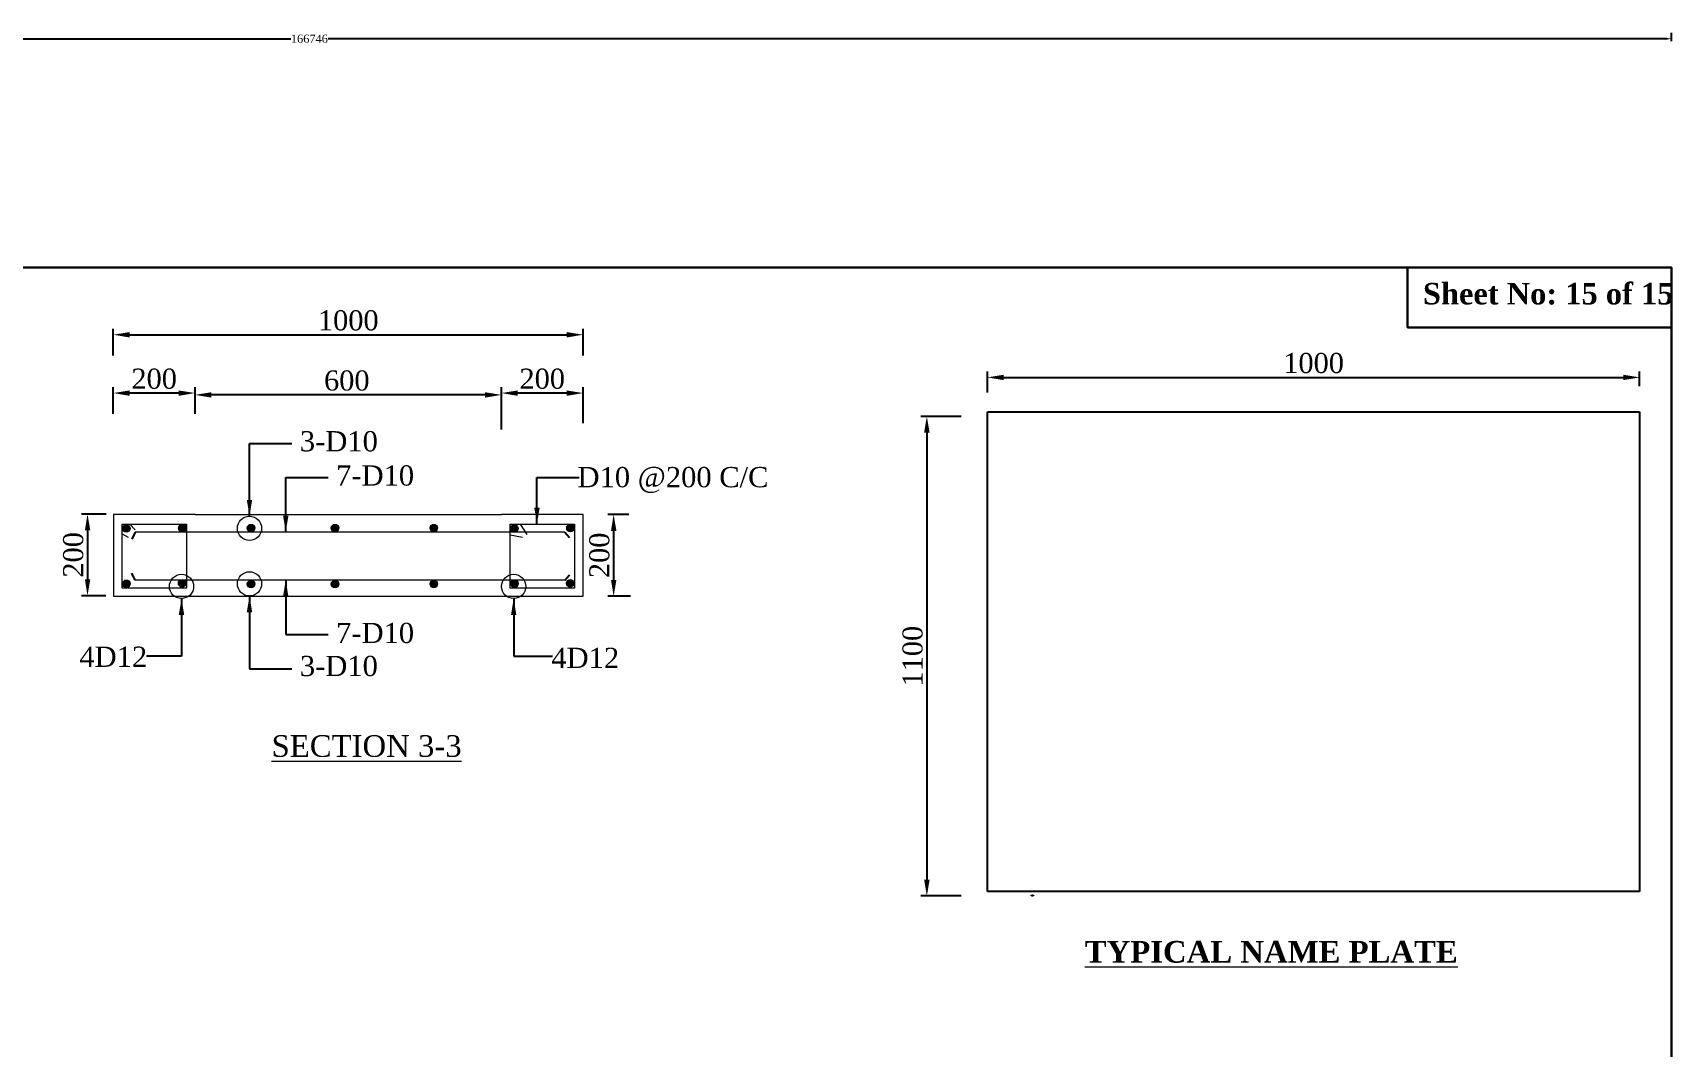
# Model space of a CAD drawing. Header units: metres. Extents: x -1354 to 3686, y -9962 to -7697.
# Drawn here: x 3586.1 to 3686.5, y -7767.5 to -7705.4 of the extents above; entities that cross this region are included whole.
import ezdxf

# ---------------------------------------------------------------- set-up
doc = ezdxf.new("R2010")
doc.units = ezdxf.units.M
doc.layers.add('Blocks', color=11, linetype='Continuous', lineweight=9)
doc.layers.add('LINE', color=7, linetype='Continuous')
doc.styles.get("Standard").update_dxf_attribs({"font": 'times.ttf'})
doc.dimstyles.get("Standard").update_dxf_attribs({"dimtxt": 0.5, "dimasz": 0.4075, "dimexe": 0.364, "dimexo": 0.219, "dimgap": 0.09, "dimtad": 0, "dimdec": 0, "dimlfac": 1000, "dimzin": 0, "dimdsep": 46, "dimtxsty": 'Standard', "dimcen": 0.09, "dimadec": 0, "dimazin": 0, "dimtfac": 1, "dimtdec": 0, "dimtofl": 0, "dimtmove": 0, "dimatfit": 3, "dimfxl": 1, "dimtolj": 1, "dimtzin": 0, "dimarcsym": 0})
picture_1 = doc.add_image_def('image3.png', size_in_pixel=(359, 227))
picture_2 = doc.add_image_def('image4.png', size_in_pixel=(340, 250))

# ---------------------------------------------------------------- blocks, each defined once
blk = doc.blocks.new('*D1070')
at = {"layer": 'Blocks', "color": 0, "linetype": 'ByBlock', "lineweight": -2, "ltscale": 0.5}
for p, q in [((3591.06, -7728.74), (3591.06, -7727.1)), ((3595.06, -7727.46), (3592.06, -7727.46)), ((3596.06, -7728.73), (3596.06, -7727.1))]:
    blk.add_line(p, q, dxfattribs=at)
at = {"layer": 'Blocks', "color": 0, "linetype": 'ByBlock', "lineweight": -3, "ltscale": 0.5}
for points in [[(3592.06, -7727.3), (3592.06, -7727.63), (3591.06, -7727.46)], [(3595.06, -7727.3), (3595.06, -7727.63), (3596.06, -7727.46)]]:
    blk.add_solid(points, dxfattribs=at)
at = {"layer": 'Defpoints', "color": 0, "linetype": 'ByBlock', "lineweight": -3, "ltscale": 0.5}
for p in [(3591.06, -7727.46), (3591.06, -7728.96), (3596.06, -7728.95)]:
    blk.add_point(p, dxfattribs=at)
at = {"layer": 'Blocks', "color": 0, "linetype": 'ByBlock', "lineweight": 13, "ltscale": 0.5, "insert": (3593.56, -7726.59), "char_height": 1.23, "attachment_point": 5}
blk.add_mtext('\\A1;{\\fTimes New Roman|b0|i0|c0|p18;200}', dxfattribs=at)
blk = doc.blocks.new('*D1071')
at = {"layer": 'Blocks', "color": 0, "linetype": 'ByBlock', "lineweight": -2, "ltscale": 0.5}
for p, q in [((3590.62, -7734.86), (3589.12, -7734.86)), ((3589.48, -7735.86), (3589.48, -7738.86)), ((3590.6, -7739.86), (3589.12, -7739.86))]:
    blk.add_line(p, q, dxfattribs=at)
at = {"layer": 'Blocks', "color": 0, "linetype": 'ByBlock', "lineweight": -3, "ltscale": 0.5}
for points in [[(3589.32, -7735.86), (3589.65, -7735.86), (3589.48, -7734.86)], [(3589.32, -7738.86), (3589.65, -7738.86), (3589.48, -7739.86)]]:
    blk.add_solid(points, dxfattribs=at)
at = {"layer": 'Defpoints', "color": 0, "linetype": 'ByBlock', "lineweight": -3, "ltscale": 0.5}
for p in [(3590.84, -7734.86), (3589.48, -7739.86), (3590.82, -7739.86)]:
    blk.add_point(p, dxfattribs=at)
at = {"layer": 'Blocks', "color": 0, "linetype": 'ByBlock', "lineweight": 13, "ltscale": 0.5, "insert": (3588.61, -7737.36), "char_height": 1.23, "attachment_point": 5, "rotation": 90}
blk.add_mtext('\\A1;{\\fTimes New Roman|b0|i0|c0|p18;200}', dxfattribs=at)
blk = doc.blocks.new('*D1072')
at = {"layer": 'Blocks', "color": 0, "linetype": 'ByBlock', "lineweight": -2, "ltscale": 0.5}
for p, q in [((3614.81, -7729.69), (3614.81, -7727.1)), ((3618.81, -7727.46), (3615.81, -7727.46)), ((3619.81, -7729.31), (3619.81, -7727.1))]:
    blk.add_line(p, q, dxfattribs=at)
at = {"layer": 'Blocks', "color": 0, "linetype": 'ByBlock', "lineweight": -3, "ltscale": 0.5}
for points in [[(3615.81, -7727.3), (3615.81, -7727.63), (3614.81, -7727.46)], [(3618.81, -7727.3), (3618.81, -7727.63), (3619.81, -7727.46)]]:
    blk.add_solid(points, dxfattribs=at)
at = {"layer": 'Defpoints', "color": 0, "linetype": 'ByBlock', "lineweight": -3, "ltscale": 0.5}
for p in [(3614.81, -7727.46), (3619.81, -7729.53), (3614.81, -7729.91)]:
    blk.add_point(p, dxfattribs=at)
at = {"layer": 'Blocks', "color": 0, "linetype": 'ByBlock', "lineweight": 13, "ltscale": 0.5, "insert": (3617.31, -7726.59), "char_height": 1.23, "attachment_point": 5}
blk.add_mtext('\\A1;{\\fTimes New Roman|b0|i0|c0|p18;200}', dxfattribs=at)
blk = doc.blocks.new('*D1073')
at = {"layer": 'Blocks', "color": 0, "linetype": 'ByBlock', "lineweight": -2, "ltscale": 0.5}
for p, q in [((3622.61, -7734.89), (3621.32, -7734.89)), ((3621.68, -7735.89), (3621.68, -7738.89)), ((3622.72, -7739.89), (3621.32, -7739.89))]:
    blk.add_line(p, q, dxfattribs=at)
at = {"layer": 'Blocks', "color": 0, "linetype": 'ByBlock', "lineweight": -3, "ltscale": 0.5}
for points in [[(3621.52, -7735.89), (3621.85, -7735.89), (3621.68, -7734.89)], [(3621.52, -7738.89), (3621.85, -7738.89), (3621.68, -7739.89)]]:
    blk.add_solid(points, dxfattribs=at)
at = {"layer": 'Defpoints', "color": 0, "linetype": 'ByBlock', "lineweight": -3, "ltscale": 0.5}
for p in [(3622.83, -7734.89), (3621.68, -7739.89), (3622.94, -7739.89)]:
    blk.add_point(p, dxfattribs=at)
at = {"layer": 'Blocks', "color": 0, "linetype": 'ByBlock', "lineweight": 13, "ltscale": 0.5, "insert": (3620.81, -7737.39), "char_height": 1.23, "attachment_point": 5, "rotation": 90}
blk.add_mtext('\\A1;{\\fTimes New Roman|b0|i0|c0|p18;200}', dxfattribs=at)
blk = doc.blocks.new('*D1074')
at = {"layer": 'Blocks', "color": 0, "linetype": 'ByBlock', "lineweight": -2, "ltscale": 0.5}
for p, q in [((3596.06, -7728.73), (3596.06, -7727.21)), ((3613.81, -7727.57), (3597.06, -7727.57)), ((3614.81, -7729.47), (3614.81, -7727.21))]:
    blk.add_line(p, q, dxfattribs=at)
at = {"layer": 'Blocks', "color": 0, "linetype": 'ByBlock', "lineweight": -3, "ltscale": 0.5}
for points in [[(3597.06, -7727.41), (3597.06, -7727.74), (3596.06, -7727.57)], [(3613.81, -7727.41), (3613.81, -7727.74), (3614.81, -7727.57)]]:
    blk.add_solid(points, dxfattribs=at)
at = {"layer": 'Defpoints', "color": 0, "linetype": 'ByBlock', "lineweight": -3, "ltscale": 0.5}
for p in [(3596.06, -7727.57), (3596.06, -7728.95), (3614.81, -7729.69)]:
    blk.add_point(p, dxfattribs=at)
at = {"layer": 'Blocks', "color": 0, "linetype": 'ByBlock', "lineweight": 13, "ltscale": 0.5, "insert": (3605.35, -7726.7), "char_height": 1.23, "attachment_point": 5}
blk.add_mtext('\\A1;600', dxfattribs=at)
blk = doc.blocks.new('*D1075')
at = {"layer": 'Blocks', "color": 0, "linetype": 'ByBlock', "lineweight": -2, "ltscale": 0.5}
for p, q in [((3642.94, -7728.89), (3640.49, -7728.89)), ((3640.85, -7729.89), (3640.85, -7757.23)), ((3642.94, -7758.23), (3640.49, -7758.23))]:
    blk.add_line(p, q, dxfattribs=at)
at = {"layer": 'Blocks', "color": 0, "linetype": 'ByBlock', "lineweight": -3, "ltscale": 0.5}
for points in [[(3640.68, -7729.89), (3641.02, -7729.89), (3640.85, -7728.89)], [(3640.68, -7757.23), (3641.02, -7757.23), (3640.85, -7758.23)]]:
    blk.add_solid(points, dxfattribs=at)
at = {"layer": 'Defpoints', "color": 0, "linetype": 'ByBlock', "lineweight": -3, "ltscale": 0.5}
for p in [(3643.16, -7728.89), (3640.85, -7758.23), (3643.16, -7758.23)]:
    blk.add_point(p, dxfattribs=at)
at = {"layer": 'Blocks', "color": 0, "linetype": 'ByBlock', "lineweight": 13, "ltscale": 0.5, "insert": (3639.98, -7743.56), "char_height": 1.23, "attachment_point": 5, "rotation": 90}
blk.add_mtext('\\A1;1100', dxfattribs=at)
blk = doc.blocks.new('*D1084')
at = {"color": 0, "lineweight": -2, "ltscale": 0.5}
for p, q in [((3519.69, -7705.93), (3519.69, -7705.42)), ((3520.09, -7705.78), (3601.92, -7705.78)), ((3686.03, -7705.78), (3604.2, -7705.78)), ((3686.43, -7705.93), (3686.43, -7705.42))]:
    blk.add_line(p, q, dxfattribs=at)
at = {"color": 0, "linetype": 'Continuous', "lineweight": -3, "ltscale": 0.5}
for points in [[(3520.09, -7705.71), (3520.09, -7705.85), (3519.69, -7705.78)], [(3686.03, -7705.71), (3686.03, -7705.85), (3686.43, -7705.78)]]:
    blk.add_solid(points, dxfattribs=at)
at = {"layer": 'Defpoints', "color": 0, "linetype": 'Continuous', "lineweight": -3, "ltscale": 0.5}
for p in [(3686.43, -7705.78), (3519.69, -7719.78), (3686.43, -7719.78)]:
    blk.add_point(p, dxfattribs=at)
at = {"color": 0, "linetype": 'Continuous', "lineweight": -3, "ltscale": 0.5, "insert": (3603.06, -7705.78), "char_height": 0.5, "attachment_point": 5}
blk.add_mtext('\\A1;166746', dxfattribs=at)
blk = doc.blocks.new('*D1096')
at = {"layer": 'Blocks', "color": 0, "linetype": 'ByBlock', "lineweight": -2, "ltscale": 0.5}
for p, q in [((3591.06, -7725.17), (3591.06, -7723.53)), ((3619.81, -7725.17), (3619.81, -7723.53)), ((3592.06, -7723.89), (3618.81, -7723.89))]:
    blk.add_line(p, q, dxfattribs=at)
at = {"layer": 'Blocks', "color": 0, "linetype": 'ByBlock', "lineweight": -3, "ltscale": 0.5}
for points in [[(3592.06, -7723.73), (3592.06, -7724.06), (3591.06, -7723.89)], [(3618.81, -7723.73), (3618.81, -7724.06), (3619.81, -7723.89)]]:
    blk.add_solid(points, dxfattribs=at)
at = {"layer": 'Defpoints', "color": 0, "linetype": 'ByBlock', "lineweight": -3, "ltscale": 0.5}
for p in [(3619.81, -7723.89), (3591.06, -7725.39), (3619.81, -7725.39)]:
    blk.add_point(p, dxfattribs=at)
at = {"layer": 'Blocks', "color": 0, "linetype": 'ByBlock', "lineweight": 13, "ltscale": 0.5, "insert": (3605.44, -7723.02), "char_height": 1.23, "attachment_point": 5}
blk.add_mtext('\\A1;1000', dxfattribs=at)
blk = doc.blocks.new('*D1108')
at = {"layer": 'Blocks', "color": 0, "linetype": 'ByBlock', "lineweight": -2, "ltscale": 0.5}
for p, q in [((3591.06, -7728.74), (3591.06, -7727.1)), ((3595.06, -7727.46), (3592.06, -7727.46)), ((3596.06, -7728.73), (3596.06, -7727.1))]:
    blk.add_line(p, q, dxfattribs=at)
at = {"layer": 'Blocks', "color": 0, "linetype": 'ByBlock', "lineweight": -3, "ltscale": 0.5}
for points in [[(3592.06, -7727.3), (3592.06, -7727.63), (3591.06, -7727.46)], [(3595.06, -7727.3), (3595.06, -7727.63), (3596.06, -7727.46)]]:
    blk.add_solid(points, dxfattribs=at)
at = {"layer": 'Defpoints', "color": 0, "linetype": 'ByBlock', "lineweight": -3, "ltscale": 0.5}
for p in [(3591.06, -7727.46), (3591.06, -7728.96), (3596.06, -7728.95)]:
    blk.add_point(p, dxfattribs=at)
at = {"layer": 'Blocks', "color": 0, "linetype": 'ByBlock', "lineweight": 13, "ltscale": 0.5, "insert": (3593.56, -7726.59), "char_height": 1.23, "attachment_point": 5}
blk.add_mtext('\\A1;{\\fTimes New Roman|b0|i0|c0|p18;200}', dxfattribs=at)
blk = doc.blocks.new('*D1109')
at = {"layer": 'Blocks', "color": 0, "linetype": 'ByBlock', "lineweight": -2, "ltscale": 0.5}
for p, q in [((3590.62, -7734.86), (3589.12, -7734.86)), ((3589.48, -7735.86), (3589.48, -7738.86)), ((3590.6, -7739.86), (3589.12, -7739.86))]:
    blk.add_line(p, q, dxfattribs=at)
at = {"layer": 'Blocks', "color": 0, "linetype": 'ByBlock', "lineweight": -3, "ltscale": 0.5}
for points in [[(3589.32, -7735.86), (3589.65, -7735.86), (3589.48, -7734.86)], [(3589.32, -7738.86), (3589.65, -7738.86), (3589.48, -7739.86)]]:
    blk.add_solid(points, dxfattribs=at)
at = {"layer": 'Defpoints', "color": 0, "linetype": 'ByBlock', "lineweight": -3, "ltscale": 0.5}
for p in [(3590.84, -7734.86), (3589.48, -7739.86), (3590.82, -7739.86)]:
    blk.add_point(p, dxfattribs=at)
at = {"layer": 'Blocks', "color": 0, "linetype": 'ByBlock', "lineweight": 13, "ltscale": 0.5, "insert": (3588.61, -7737.36), "char_height": 1.23, "attachment_point": 5, "rotation": 90}
blk.add_mtext('\\A1;{\\fTimes New Roman|b0|i0|c0|p18;200}', dxfattribs=at)
blk = doc.blocks.new('*D1110')
at = {"layer": 'Blocks', "color": 0, "linetype": 'ByBlock', "lineweight": -2, "ltscale": 0.5}
for p, q in [((3614.81, -7729.69), (3614.81, -7727.1)), ((3618.81, -7727.46), (3615.81, -7727.46)), ((3619.81, -7729.31), (3619.81, -7727.1))]:
    blk.add_line(p, q, dxfattribs=at)
at = {"layer": 'Blocks', "color": 0, "linetype": 'ByBlock', "lineweight": -3, "ltscale": 0.5}
for points in [[(3615.81, -7727.3), (3615.81, -7727.63), (3614.81, -7727.46)], [(3618.81, -7727.3), (3618.81, -7727.63), (3619.81, -7727.46)]]:
    blk.add_solid(points, dxfattribs=at)
at = {"layer": 'Defpoints', "color": 0, "linetype": 'ByBlock', "lineweight": -3, "ltscale": 0.5}
for p in [(3614.81, -7727.46), (3619.81, -7729.53), (3614.81, -7729.91)]:
    blk.add_point(p, dxfattribs=at)
at = {"layer": 'Blocks', "color": 0, "linetype": 'ByBlock', "lineweight": 13, "ltscale": 0.5, "insert": (3617.31, -7726.59), "char_height": 1.23, "attachment_point": 5}
blk.add_mtext('\\A1;{\\fTimes New Roman|b0|i0|c0|p18;200}', dxfattribs=at)
blk = doc.blocks.new('*D1111')
at = {"layer": 'Blocks', "color": 0, "linetype": 'ByBlock', "lineweight": -2, "ltscale": 0.5}
for p, q in [((3622.61, -7734.89), (3621.32, -7734.89)), ((3621.68, -7735.89), (3621.68, -7738.89)), ((3622.72, -7739.89), (3621.32, -7739.89))]:
    blk.add_line(p, q, dxfattribs=at)
at = {"layer": 'Blocks', "color": 0, "linetype": 'ByBlock', "lineweight": -3, "ltscale": 0.5}
for points in [[(3621.52, -7735.89), (3621.85, -7735.89), (3621.68, -7734.89)], [(3621.52, -7738.89), (3621.85, -7738.89), (3621.68, -7739.89)]]:
    blk.add_solid(points, dxfattribs=at)
at = {"layer": 'Defpoints', "color": 0, "linetype": 'ByBlock', "lineweight": -3, "ltscale": 0.5}
for p in [(3622.83, -7734.89), (3621.68, -7739.89), (3622.94, -7739.89)]:
    blk.add_point(p, dxfattribs=at)
at = {"layer": 'Blocks', "color": 0, "linetype": 'ByBlock', "lineweight": 13, "ltscale": 0.5, "insert": (3620.81, -7737.39), "char_height": 1.23, "attachment_point": 5, "rotation": 90}
blk.add_mtext('\\A1;{\\fTimes New Roman|b0|i0|c0|p18;200}', dxfattribs=at)
blk = doc.blocks.new('*D1112')
at = {"layer": 'Blocks', "color": 0, "linetype": 'ByBlock', "lineweight": -2, "ltscale": 0.5}
for p, q in [((3596.06, -7728.73), (3596.06, -7727.21)), ((3613.81, -7727.57), (3597.06, -7727.57)), ((3614.81, -7729.47), (3614.81, -7727.21))]:
    blk.add_line(p, q, dxfattribs=at)
at = {"layer": 'Blocks', "color": 0, "linetype": 'ByBlock', "lineweight": -3, "ltscale": 0.5}
for points in [[(3597.06, -7727.41), (3597.06, -7727.74), (3596.06, -7727.57)], [(3613.81, -7727.41), (3613.81, -7727.74), (3614.81, -7727.57)]]:
    blk.add_solid(points, dxfattribs=at)
at = {"layer": 'Defpoints', "color": 0, "linetype": 'ByBlock', "lineweight": -3, "ltscale": 0.5}
for p in [(3596.06, -7727.57), (3596.06, -7728.95), (3614.81, -7729.69)]:
    blk.add_point(p, dxfattribs=at)
at = {"layer": 'Blocks', "color": 0, "linetype": 'ByBlock', "lineweight": 13, "ltscale": 0.5, "insert": (3605.35, -7726.7), "char_height": 1.23, "attachment_point": 5}
blk.add_mtext('\\A1;600', dxfattribs=at)
blk = doc.blocks.new('*D1113')
at = {"layer": 'Blocks', "color": 0, "linetype": 'ByBlock', "lineweight": -2, "ltscale": 0.5}
for p, q in [((3642.94, -7728.89), (3640.49, -7728.89)), ((3640.85, -7729.89), (3640.85, -7757.23)), ((3642.94, -7758.23), (3640.49, -7758.23))]:
    blk.add_line(p, q, dxfattribs=at)
at = {"layer": 'Blocks', "color": 0, "linetype": 'ByBlock', "lineweight": -3, "ltscale": 0.5}
for points in [[(3640.68, -7729.89), (3641.02, -7729.89), (3640.85, -7728.89)], [(3640.68, -7757.23), (3641.02, -7757.23), (3640.85, -7758.23)]]:
    blk.add_solid(points, dxfattribs=at)
at = {"layer": 'Defpoints', "color": 0, "linetype": 'ByBlock', "lineweight": -3, "ltscale": 0.5}
for p in [(3643.16, -7728.89), (3640.85, -7758.23), (3643.16, -7758.23)]:
    blk.add_point(p, dxfattribs=at)
at = {"layer": 'Blocks', "color": 0, "linetype": 'ByBlock', "lineweight": 13, "ltscale": 0.5, "insert": (3639.98, -7743.56), "char_height": 1.23, "attachment_point": 5, "rotation": 90}
blk.add_mtext('\\A1;1100', dxfattribs=at)
blk = doc.blocks.new('*D1118')
at = {"layer": 'Blocks', "color": 0, "linetype": 'ByBlock', "lineweight": -2, "ltscale": 0.5}
for p, q in [((3644.56, -7727.43), (3644.56, -7726.14)), ((3645.56, -7726.5), (3683.47, -7726.5)), ((3684.47, -7727.04), (3684.47, -7726.14))]:
    blk.add_line(p, q, dxfattribs=at)
at = {"layer": 'Blocks', "color": 0, "linetype": 'ByBlock', "lineweight": -3, "ltscale": 0.5}
for points in [[(3645.56, -7726.34), (3645.56, -7726.67), (3644.56, -7726.5)], [(3683.47, -7726.34), (3683.47, -7726.67), (3684.47, -7726.5)]]:
    blk.add_solid(points, dxfattribs=at)
at = {"layer": 'Defpoints', "color": 0, "linetype": 'ByBlock', "lineweight": -3, "ltscale": 0.5}
for p in [(3684.47, -7726.5), (3644.56, -7727.65), (3684.47, -7727.26)]:
    blk.add_point(p, dxfattribs=at)
at = {"layer": 'Blocks', "color": 0, "linetype": 'ByBlock', "lineweight": 13, "ltscale": 0.5, "insert": (3664.52, -7725.63), "char_height": 1.23, "attachment_point": 5}
blk.add_mtext('\\A1;1000', dxfattribs=at)
blk = doc.blocks.new('*D1123')
at = {"color": 0, "lineweight": -2, "ltscale": 0.5}
for p, q in [((3519.69, -7705.93), (3519.69, -7705.42)), ((3520.09, -7705.78), (3601.92, -7705.78)), ((3686.03, -7705.78), (3604.2, -7705.78)), ((3686.43, -7705.93), (3686.43, -7705.42))]:
    blk.add_line(p, q, dxfattribs=at)
at = {"color": 0, "linetype": 'Continuous', "lineweight": -3, "ltscale": 0.5}
for points in [[(3520.09, -7705.71), (3520.09, -7705.85), (3519.69, -7705.78)], [(3686.03, -7705.71), (3686.03, -7705.85), (3686.43, -7705.78)]]:
    blk.add_solid(points, dxfattribs=at)
at = {"layer": 'Defpoints', "color": 0, "linetype": 'Continuous', "lineweight": -3, "ltscale": 0.5}
for p in [(3686.43, -7705.78), (3519.69, -7719.78), (3686.43, -7719.78)]:
    blk.add_point(p, dxfattribs=at)
at = {"color": 0, "linetype": 'Continuous', "lineweight": -3, "ltscale": 0.5, "insert": (3603.06, -7705.78), "char_height": 0.5, "attachment_point": 5}
blk.add_mtext('\\A1;166746', dxfattribs=at)
blk = doc.blocks.new('*D1135')
at = {"layer": 'Blocks', "color": 0, "linetype": 'ByBlock', "lineweight": -2, "ltscale": 0.5}
for p, q in [((3591.06, -7725.17), (3591.06, -7723.53)), ((3619.81, -7725.17), (3619.81, -7723.53)), ((3592.06, -7723.89), (3618.81, -7723.89))]:
    blk.add_line(p, q, dxfattribs=at)
at = {"layer": 'Blocks', "color": 0, "linetype": 'ByBlock', "lineweight": -3, "ltscale": 0.5}
for points in [[(3592.06, -7723.73), (3592.06, -7724.06), (3591.06, -7723.89)], [(3618.81, -7723.73), (3618.81, -7724.06), (3619.81, -7723.89)]]:
    blk.add_solid(points, dxfattribs=at)
at = {"layer": 'Defpoints', "color": 0, "linetype": 'ByBlock', "lineweight": -3, "ltscale": 0.5}
for p in [(3619.81, -7723.89), (3591.06, -7725.39), (3619.81, -7725.39)]:
    blk.add_point(p, dxfattribs=at)
at = {"layer": 'Blocks', "color": 0, "linetype": 'ByBlock', "lineweight": 13, "ltscale": 0.5, "insert": (3605.44, -7723.02), "char_height": 1.23, "attachment_point": 5}
blk.add_mtext('\\A1;1000', dxfattribs=at)

msp = doc.modelspace()

# ---------------------------------------------------------------- hatches: boundary and pattern name
at = {"layer": 'Blocks', "linetype": 'ByBlock', "lineweight": 13, "ltscale": 0.5}
for points in [[(3591.624169, -7735.749152, 1.0000007715), (3592.083382, -7735.749152, 1)], [(3591.624169, -7735.749152, 1.0000007715), (3592.083382, -7735.749152, 1)], [(3595.056961, -7735.725283, 1.0000007715), (3595.516174, -7735.725283, 1)], [(3595.056961, -7735.725283, 1.0000007715), (3595.516174, -7735.725283, 1)], [(3599.261675, -7735.722501, 1.0000007715), (3599.720888, -7735.722501, 1)], [(3599.261675, -7735.722501, 1.0000007715), (3599.720888, -7735.722501, 1)], [(3604.399281, -7735.722501, 1.0000007715), (3604.858493, -7735.722501, 1)], [(3604.399281, -7735.722501, 1.0000007715), (3604.858493, -7735.722501, 1)], [(3610.444659, -7735.722501, 1.0000007715), (3610.903872, -7735.722501, 1)], [(3610.444659, -7735.722501, 1.0000007715), (3610.903872, -7735.722501, 1)], [(3615.374169, -7735.749152, 1.0000007715), (3615.833382, -7735.749152, 1)], [(3615.374169, -7735.749152, 1.0000007715), (3615.833382, -7735.749152, 1)], [(3618.806961, -7735.725283, 1.0000007715), (3619.266174, -7735.725283, 1)], [(3618.806961, -7735.725283, 1.0000007715), (3619.266174, -7735.725283, 1)], [(3591.632022, -7739.128876, 1.0000007715), (3592.091234, -7739.128876, 1)], [(3591.632022, -7739.128876, 1.0000007715), (3592.091234, -7739.128876, 1)], [(3595.040947, -7739.097054, 1.0000007715), (3595.50016, -7739.097054, 1)], [(3595.040947, -7739.097054, 1.0000007715), (3595.50016, -7739.097054, 1)], [(3615.382022, -7739.128876, 1.0000007715), (3615.841234, -7739.128876, 1)], [(3615.382022, -7739.128876, 1.0000007715), (3615.841234, -7739.128876, 1)], [(3618.790947, -7739.097054, 1.0000007715), (3619.25016, -7739.097054, 1)], [(3618.790947, -7739.097054, 1.0000007715), (3619.25016, -7739.097054, 1)], [(3599.261675, -7739.147899, -1.0000007715), (3599.720888, -7739.147899, -1)], [(3599.261675, -7739.147899, -1.0000007715), (3599.720888, -7739.147899, -1)], [(3604.399281, -7739.147899, -1.0000007715), (3604.858493, -7739.147899, -1)], [(3604.399281, -7739.147899, -1.0000007715), (3604.858493, -7739.147899, -1)], [(3610.444659, -7739.147899, -1.0000007715), (3610.903872, -7739.147899, -1)], [(3610.444659, -7739.147899, -1.0000007715), (3610.903872, -7739.147899, -1)]]:
    msp.add_hatch(color=0, dxfattribs=at).paths.add_polyline_path(points)

# ---------------------------------------------------------------- linework, layer by layer
at = {"color": 0, "linetype": 'Continuous', "lineweight": -3, "ltscale": 0.5}
for p, q in [((3592.391713, -7735.962988), (3592.195259, -7736.399494)), ((3592.391713, -7735.962988), (3592.195259, -7736.399494)), ((3618.685204, -7735.962988), (3618.986834, -7736.291972)), ((3618.685204, -7735.962988), (3618.986834, -7736.291972)), ((3592.391713, -7738.907413), (3592.195259, -7738.470907)), ((3592.391713, -7738.907413), (3592.195259, -7738.470907)), ((3618.685204, -7738.907413), (3618.986834, -7738.578428)), ((3618.685204, -7738.907413), (3618.986834, -7738.578428))]:
    msp.add_line(p, q, dxfattribs=at)
at = {"color": 7, "linetype": 'ByBlock', "lineweight": 30}
msp.add_lwpolyline([(3686.433252, -7719.783402), (3670.268446, -7719.783402), (3670.268446, -7723.446965), (3686.433252, -7723.446965)], close=True, dxfattribs=at)
msp.add_lwpolyline([(3686.433252, -7719.783402), (3670.268446, -7719.783402), (3670.268446, -7723.446965), (3686.433252, -7723.446965)], close=True, dxfattribs=at)
at = {"layer": 'Blocks', "color": 0, "linetype": 'ByBlock', "lineweight": 13, "ltscale": 0.5}
for p, q in [((3596.063824, -7734.890097), (3591.063824, -7734.890097)), ((3591.063824, -7734.890097), (3591.063824, -7739.890097)), ((3596.063824, -7734.890097), (3591.063824, -7734.890097)), ((3591.063824, -7734.890097), (3591.063824, -7739.890097)), ((3596.063824, -7734.890097), (3614.813824, -7734.890097)), ((3596.063824, -7734.890097), (3614.813824, -7734.890097)), ((3619.813824, -7734.890097), (3614.813824, -7734.890097)), ((3619.813824, -7734.890097), (3614.813824, -7734.890097)), ((3619.813824, -7739.890097), (3619.813824, -7734.890097)), ((3619.813824, -7739.890097), (3619.813824, -7734.890097)), ((3592.073837, -7735.475731), (3592.390356, -7735.831716)), ((3592.073837, -7735.475731), (3592.390356, -7735.831716)), ((3615.950669, -7735.475731), (3616.369791, -7736.115167)), ((3615.950669, -7735.475731), (3616.369791, -7736.115167)), ((3591.599028, -7736.078778), (3591.978304, -7736.276872)), ((3591.599028, -7736.078778), (3591.978304, -7736.276872)), ((3618.685204, -7735.962988), (3592.391713, -7735.962988)), ((3618.685204, -7735.962988), (3592.391713, -7735.962988)), ((3615.349028, -7736.138415), (3616.102011, -7736.27793)), ((3615.349028, -7736.138415), (3616.102011, -7736.27793)), ((3618.685204, -7738.907413), (3592.391713, -7738.907413)), ((3618.685204, -7738.907413), (3592.391713, -7738.907413)), ((3591.063824, -7739.890097), (3596.063824, -7739.890097)), ((3591.063824, -7739.890097), (3596.063824, -7739.890097)), ((3596.063824, -7739.890097), (3614.813824, -7739.890097)), ((3596.063824, -7739.890097), (3614.813824, -7739.890097)), ((3614.813824, -7739.890097), (3619.813824, -7739.890097)), ((3614.813824, -7739.890097), (3619.813824, -7739.890097))]:
    msp.add_line(p, q, dxfattribs=at)
for points in [[(3591.599028, -7735.475731), (3595.534007, -7735.475731), (3595.534007, -7739.39467), (3591.599028, -7739.39467)], [(3591.599028, -7735.475731), (3595.534007, -7735.475731), (3595.534007, -7739.39467), (3591.599028, -7739.39467)], [(3615.349028, -7735.475731), (3619.284007, -7735.475731), (3619.284007, -7739.39467), (3615.349028, -7739.39467)], [(3615.349028, -7735.475731), (3619.284007, -7735.475731), (3619.284007, -7739.39467), (3615.349028, -7739.39467)]]:
    msp.add_lwpolyline(points, close=True, dxfattribs=at)
msp.add_lwpolyline([(3591.977956, -7735.962988), (3591.722194, -7735.756042)], dxfattribs=at)
msp.add_lwpolyline([(3591.977956, -7735.962988), (3591.722194, -7735.756042)], dxfattribs=at)
for centre, radius in [((3591.853775, -7735.749152), 0.229606), ((3591.853775, -7735.749152), 0.229606), ((3595.286568, -7735.725283), 0.229606), ((3595.286568, -7735.725283), 0.229606), ((3599.39404, -7735.736848), 0.741293), ((3599.39404, -7735.736848), 0.741293), ((3599.491281, -7735.722501), 0.229606), ((3599.491281, -7735.722501), 0.229606), ((3604.628887, -7735.722501), 0.229606), ((3604.628887, -7735.722501), 0.229606), ((3610.674265, -7735.722501), 0.229606), ((3610.674265, -7735.722501), 0.229606), ((3615.603775, -7735.749152), 0.229606), ((3615.603775, -7735.749152), 0.229606), ((3619.036568, -7735.725283), 0.229606), ((3619.036568, -7735.725283), 0.229606), ((3591.861628, -7739.128876), 0.229606), ((3591.861628, -7739.128876), 0.229606), ((3595.23301, -7739.292387), 0.741293), ((3595.23301, -7739.292387), 0.741293), ((3595.270554, -7739.097054), 0.229606), ((3595.270554, -7739.097054), 0.229606), ((3599.39404, -7739.133553), 0.741293), ((3599.39404, -7739.133553), 0.741293), ((3615.563089, -7739.292387), 0.741293), ((3615.563089, -7739.292387), 0.741293), ((3615.611628, -7739.128876), 0.229606), ((3615.611628, -7739.128876), 0.229606), ((3619.020554, -7739.097054), 0.229606), ((3619.020554, -7739.097054), 0.229606), ((3599.491281, -7739.147899), 0.229606), ((3599.491281, -7739.147899), 0.229606), ((3604.628887, -7739.147899), 0.229606), ((3604.628887, -7739.147899), 0.229606), ((3610.674265, -7739.147899), 0.229606), ((3610.674265, -7739.147899), 0.229606)]:
    msp.add_circle(centre, radius, dxfattribs=at)
at = {"layer": 'LINE', "color": 1, "linetype": 'ByBlock', "lineweight": 30, "ltscale": 0.5}
msp.add_lwpolyline([(3519.6869, -7837.696895), (3519.6869, -7719.783402), (3686.433252, -7719.783402), (3686.433252, -7837.696895), (3519.6869, -7837.696895)], close=True, dxfattribs=at)
msp.add_lwpolyline([(3519.6869, -7837.696895), (3519.6869, -7719.783402), (3686.433252, -7719.783402), (3686.433252, -7837.696895), (3519.6869, -7837.696895)], close=True, dxfattribs=at)

# ---------------------------------------------------------------- texts
at = {"color": 7, "linetype": 'ByBlock', "lineweight": 30, "insert": (3671.210533, -7720.72267), "char_height": 1.3144403, "width": 70.27533172, "attachment_point": 1}
msp.add_mtext('{\\fTimes New Roman|b1|i0|c0|p18;Sheet No: 15 of 15}', dxfattribs=at)
at = {"layer": 'Blocks', "color": 0, "linetype": 'ByBlock', "lineweight": 13, "ltscale": 0.5}
for s, insert, char_height, width, attachment_point in [('3-D10', (3604.863497, -7731.044909), 1.2370505, 51.40917127, 8), ('3-D10', (3604.863497, -7731.044909), 1.2370505, 51.40917127, 8), ('7-D10', (3607.08182, -7733.139293), 1.2370505, 51.40917127, 8), ('7-D10', (3607.08182, -7733.139293), 1.2370505, 51.40917127, 8), ('D10 @200 C/C', (3625.31268, -7733.580776), 1.23705055, 51.40917127, 8), ('D10 @200 C/C', (3625.31268, -7733.580776), 1.23705055, 51.40917127, 8), ('7-D10', (3607.08182, -7742.774772), 1.2370505, 51.40917127, 8), ('7-D10', (3607.08182, -7742.774772), 1.2370505, 51.40917127, 8), ('4D12', (3591.056546, -7744.215847), 1.2370505, 51.40917127, 8), ('4D12', (3591.056546, -7744.215847), 1.2370505, 51.40917127, 8), ('3-D10', (3604.863497, -7744.794717), 1.2370505, 51.40917127, 8), ('3-D10', (3604.863497, -7744.794717), 1.2370505, 51.40917127, 8), ('4D12', (3619.941867, -7744.28413), 1.2370505, 51.40917127, 8), ('4D12', (3619.941867, -7744.28413), 1.2370505, 51.40917127, 8), ('{\\L\\C7;SECTION 3-3}', (3600.744222, -7748.391142), 1.32685953, 55.69635843, 1), ('{\\L\\C7;SECTION 3-3}', (3600.744222, -7748.391142), 1.32685953, 55.69635843, 1), ('{\\fTimes New Roman|b1|i0|c0|p18;\\LTYPICAL NAME PLATE}', (3650.516167, -7760.983635), 1.32685953, 55.69635843, 1), ('{\\fTimes New Roman|b1|i0|c0|p18;\\LTYPICAL NAME PLATE}', (3650.516167, -7760.983635), 1.32685953, 55.69635843, 1)]:
    msp.add_mtext(s, dxfattribs=dict(at, insert=insert, char_height=char_height, width=width, attachment_point=attachment_point))

# ---------------------------------------------------------------- dimensions: what is measured, and where the dimension line sits
at = {"color": 0, "linetype": 'Continuous', "lineweight": -3, "ltscale": 0.5}
for picture in ['*D1084', '*D1123']:
    dim = msp.add_linear_dim(base=(3686.433252, -7705.78127), p1=(3519.6869, -7719.783402), p2=(3686.433252, -7719.783402), dimstyle='Standard', override={"dimfxl": 0.15, "dimfxlon": 1}, dxfattribs=at)
    dim.commit()
    dim.dimension.update_dxf_attribs({"geometry": picture, "text_midpoint": (3603.060076, -7705.78127)})
at = {"layer": 'Blocks', "color": 0, "linetype": 'ByBlock', "lineweight": 13, "ltscale": 0.5}
for base, p1, p2, picture, middle in [((3619.813824, -7723.892195), (3591.063824, -7725.385843), (3619.813824, -7725.385843), '*D1096', (3605.438824, -7723.016553)), ((3619.813824, -7723.892195), (3591.063824, -7725.385843), (3619.813824, -7725.385843), '*D1135', (3605.438824, -7723.016553)), ((3684.474711, -7726.504263), (3644.55612, -7727.6515), (3684.474711, -7727.260203), '*D1118', (3664.515415, -7725.628622))]:
    dim = msp.add_linear_dim(base=base, p1=p1, p2=p2, text='1000', dimstyle='Standard', override={"dimtxt": 1.23, "dimasz": 1, "dimgap": 0.25, "dimtad": 1, "dimazin": 1, "dimfxl": 700, "dimfxlon": 1}, dxfattribs=at)
    dim.commit()
    dim.dimension.update_dxf_attribs({"geometry": picture, "text_midpoint": middle})
for base, p1, p2, text, picture, middle in [((3591.063824, -7727.462492), (3596.063824, -7728.952286), (3591.063824, -7728.963835), '{\\fTimes New Roman|b0|i0|c0|p18;200}', '*D1070', (3593.563824, -7727.462492)), ((3591.063824, -7727.462492), (3596.063824, -7728.952286), (3591.063824, -7728.963835), '{\\fTimes New Roman|b0|i0|c0|p18;200}', '*D1108', (3593.563824, -7727.462492)), ((3614.813824, -7727.462492), (3619.813824, -7729.527214), (3614.813824, -7729.91117), '{\\fTimes New Roman|b0|i0|c0|p18;200}', '*D1072', (3617.313824, -7727.462492)), ((3614.813824, -7727.462492), (3619.813824, -7729.527214), (3614.813824, -7729.91117), '{\\fTimes New Roman|b0|i0|c0|p18;200}', '*D1110', (3617.313824, -7727.462492)), ((3596.063824, -7727.573283), (3614.813824, -7729.69217), (3596.063824, -7728.952286), '600', '*D1074', (3605.346297, -7727.573283)), ((3596.063824, -7727.573283), (3614.813824, -7729.69217), (3596.063824, -7728.952286), '600', '*D1112', (3605.346297, -7727.573283))]:
    dim = msp.add_linear_dim(base=base, p1=p1, p2=p2, text=text, dimstyle='Standard', override={"dimtxt": 1.23, "dimasz": 1, "dimgap": 0.25, "dimtad": 1, "dimazin": 1, "dimfxl": 700, "dimfxlon": 1}, dxfattribs=at)
    dim.commit()
    dim.dimension.update_dxf_attribs({"geometry": picture, "text_midpoint": middle, "dimtype": 160})
for picture in ['*D1075', '*D1113']:
    dim = msp.add_linear_dim(base=(3640.851408, -7758.230346), p1=(3643.160935, -7728.885694), p2=(3643.160935, -7758.230346), angle=90, text='1100', dimstyle='Standard', override={"dimtxt": 1.23, "dimasz": 1, "dimgap": 0.25, "dimtad": 1, "dimazin": 1, "dimfxl": 700, "dimfxlon": 1}, dxfattribs=at)
    dim.commit()
    dim.dimension.update_dxf_attribs({"geometry": picture, "text_midpoint": (3639.975766, -7743.55802)})
for base, p1, p2, picture, middle in [((3589.48173, -7739.862065), (3590.839657, -7734.862065), (3590.821951, -7739.862065), '*D1071', (3589.48173, -7737.362065)), ((3589.48173, -7739.862065), (3590.839657, -7734.862065), (3590.821951, -7739.862065), '*D1109', (3589.48173, -7737.362065)), ((3621.682413, -7739.890097), (3622.826432, -7734.890097), (3622.938079, -7739.890097), '*D1073', (3621.682413, -7737.390097)), ((3621.682413, -7739.890097), (3622.826432, -7734.890097), (3622.938079, -7739.890097), '*D1111', (3621.682413, -7737.390097))]:
    dim = msp.add_linear_dim(base=base, p1=p1, p2=p2, angle=90, text='{\\fTimes New Roman|b0|i0|c0|p18;200}', dimstyle='Standard', override={"dimtxt": 1.23, "dimasz": 1, "dimgap": 0.25, "dimtad": 1, "dimazin": 1, "dimfxl": 700, "dimfxlon": 1}, dxfattribs=at)
    dim.commit()
    dim.dimension.update_dxf_attribs({"geometry": picture, "text_midpoint": middle, "dimtype": 160})

# ---------------------------------------------------------------- pictures from other files: only their frames are drawn
at = {"color": 0, "linetype": 'Continuous', "lineweight": -3, "ltscale": 0.5}
image = msp.add_image(picture_2, insert=(3644.55612, -7757.959499), size_in_units=(39.908727, 29.344652), dxfattribs=at)
image.dxf.flags = 7
image = msp.add_image(picture_1, insert=(3647.260465, -7758.230346), size_in_units=(0.091726, 0.058), dxfattribs=at)
image.dxf.flags = 7

# ---------------------------------------------------------------- leaders
at = {"layer": 'Blocks', "color": 0, "linetype": 'ByBlock', "lineweight": 13, "ltscale": 0.5}
for points in [[(3599.39404, -7734.995555), (3599.39404, -7730.539454), (3601.985661, -7730.539454)], [(3599.39404, -7734.995555), (3599.39404, -7730.539454), (3601.985661, -7730.539454)], [(3601.612363, -7735.962988), (3601.612363, -7732.633838), (3604.203984, -7732.633838)], [(3601.612363, -7735.962988), (3601.612363, -7732.633838), (3604.203984, -7732.633838)], [(3616.987475, -7735.475731), (3616.987475, -7732.627265), (3619.579096, -7732.627265)], [(3616.987475, -7735.475731), (3616.987475, -7732.627265), (3619.579096, -7732.627265)], [(3601.612363, -7738.907413), (3601.612363, -7742.236563), (3604.203984, -7742.236563)], [(3601.612363, -7738.907413), (3601.612363, -7742.236563), (3604.203984, -7742.236563)], [(3599.39404, -7739.874845), (3599.39404, -7744.330947), (3601.985661, -7744.330947)], [(3599.39404, -7739.874845), (3599.39404, -7744.330947), (3601.985661, -7744.330947)], [(3595.23301, -7740.03368), (3595.23301, -7743.55697), (3593.09881, -7743.55697)], [(3595.23301, -7740.03368), (3595.23301, -7743.55697), (3593.09881, -7743.55697)], [(3615.563089, -7740.03368), (3615.563089, -7743.55697), (3617.946186, -7743.55697)], [(3615.563089, -7740.03368), (3615.563089, -7743.55697), (3617.946186, -7743.55697)]]:
    msp.add_leader(points, dimstyle='Standard', override={"dimtxt": 1.23, "dimasz": 1, "dimgap": 0.25, "dimtad": 1, "dimazin": 1, "dimfxl": 700, "dimfxlon": 1}, dxfattribs=at)

doc.saveas('drawing.dxf')
